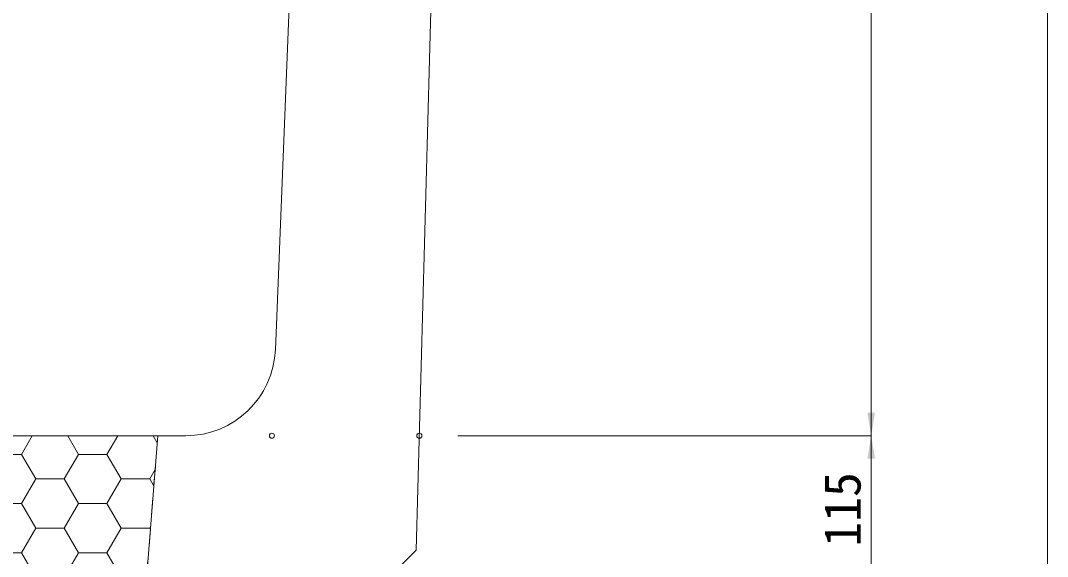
# Model space of a CAD drawing. Units: millimetres at full size; details may follow other scales. Extents: x 190759 to 276146, y -52712 to -16236.
# Drawn here: x 260485 to 261286, y -48599 to -48181 of the extents above; entities that cross this region are included whole.
import ezdxf
from ezdxf.enums import TextEntityAlignment as Align

# ---------------------------------------------------------------- set-up
doc = ezdxf.new("R2010")
doc.units = ezdxf.units.MM
doc.header["$LTSCALE"] = 18
doc.linetypes.add('USER1', pattern=[1.35, 0.75, -0.6])
for name, color, linetype, lineweight in [('寸法線', 7, 'Continuous', 9), ('本体', 2, 'Continuous', 13), ('補助線', 8, 'Continuous', 13), ('ﾊｯﾁﾝｸﾞ', 7, 'Continuous', 5)]:
    doc.layers.add(name, color=color, linetype=linetype, lineweight=lineweight)
doc.styles.add('ＭＳ ゴシック', font='')
doc.styles.get('ＭＳ ゴシック').set_extended_font_data('MS Gothic')

# ---------------------------------------------------------------- blocks, each defined once
blk = doc.blocks.new('filled_arrow')
at = {"color": 0, "linetype": 'Continuous', "lineweight": -2}
blk.add_solid([(7.5, 1.25), (0, 0), (7.5, -1.25)], dxfattribs=at)

msp = doc.modelspace()

# ---------------------------------------------------------------- linework, layer by layer
at = {"layer": '寸法線'}
for p, q in [((261285.62, -48620.18), (261285.62, -47475.17)), ((261148.13, -48505.15), (261148.13, -47605.17)), ((260825.63, -48505.15), (261148.13, -48505.15)), ((260825.63, -48505.15), (261148.13, -48505.15)), ((261148.13, -48620.18), (261148.13, -48505.15))]:
    msp.add_line(p, q, dxfattribs=at)
at = {"layer": '本体'}
for p, q in [((260683.32, -48437.97), (260716.63, -47605.17)), ((260814.13, -47815.17), (260793.23, -48594.57)), ((260419.88, -48505.17), (260613.37, -48505.17)), ((260767.63, -48620.17), (260793.23, -48594.57))]:
    msp.add_line(p, q, dxfattribs=at)
at = {"layer": '本体', "linetype": 'USER1', "lineweight": 9}
msp.add_line((260591.63, -48505.17), (260582.43, -48620.17), dxfattribs=at)
at = {"layer": '本体'}
msp.add_arc((260613.37, -48435.17), 70, 270, 357.70934, dxfattribs=at)
at = {"layer": '補助線', "lineweight": 5}
msp.add_lwpolyline([(260441.63, -48505.17), (260591.63, -48505.17), (260582.43, -48620.17), (260450.83, -48620.17)], close=True, dxfattribs=at)
at = {"layer": '補助線'}
for centre in [(260680.63, -48505.17), (260795.63, -48505.15)]:
    msp.add_circle(centre, 2, dxfattribs=at)
at = {"layer": 'ﾊｯﾁﾝｸﾞ'}
for p, q in [((260485.26, -48519.68), (260493.63, -48505.17)), ((260529.71, -48519.68), (260521.33, -48505.17)), ((260551.93, -48519.68), (260560.31, -48505.17)), ((260591.19, -48510.68), (260588.01, -48505.17)), ((260463.03, -48519.68), (260485.26, -48519.68)), ((260496.37, -48538.93), (260485.26, -48519.68)), ((260518.59, -48538.93), (260529.71, -48519.68)), ((260529.71, -48519.68), (260551.93, -48519.68)), ((260563.04, -48538.93), (260551.93, -48519.68)), ((260485.26, -48558.17), (260496.37, -48538.93)), ((260496.37, -48538.93), (260518.59, -48538.93)), ((260529.71, -48558.17), (260518.59, -48538.93)), ((260551.93, -48558.17), (260563.04, -48538.93)), ((260563.04, -48538.93), (260585.27, -48538.93)), ((260585.27, -48538.93), (260589.52, -48531.57)), ((260588.48, -48544.49), (260585.27, -48538.93)), ((260463.03, -48558.17), (260485.26, -48558.17)), ((260496.37, -48577.42), (260485.26, -48558.17)), ((260518.59, -48577.42), (260529.71, -48558.17)), ((260529.71, -48558.17), (260551.93, -48558.17)), ((260563.04, -48577.42), (260551.93, -48558.17)), ((260485.26, -48596.67), (260496.37, -48577.42)), ((260496.37, -48577.42), (260518.59, -48577.42)), ((260529.71, -48596.67), (260518.59, -48577.42)), ((260551.93, -48596.67), (260563.04, -48577.42)), ((260563.04, -48577.42), (260585.27, -48577.42)), ((260585.27, -48577.42), (260585.94, -48576.26)), ((260585.78, -48578.3), (260585.27, -48577.42)), ((260463.03, -48596.67), (260485.26, -48596.67)), ((260496.37, -48615.91), (260485.26, -48596.67)), ((260518.59, -48615.91), (260529.71, -48596.67)), ((260529.71, -48596.67), (260551.93, -48596.67)), ((260563.04, -48615.91), (260551.93, -48596.67))]:
    msp.add_line(p, q, dxfattribs=at)

# ---------------------------------------------------------------- block references
at = {"layer": '寸法線', "xscale": 2.4, "yscale": 2.4}
for rotation in [90, 270]:
    msp.add_blockref('filled_arrow', (261148.13, -48505.15), dxfattribs=dict(at, rotation=rotation))

# ---------------------------------------------------------------- texts
at = {"layer": '寸法線', "style": 'ＭＳ ゴシック'}
msp.add_text('115', height=28.48, rotation=90, dxfattribs=at).set_placement((261125.63, -48562.66), align=Align.MIDDLE_CENTER)

doc.saveas('drawing.dxf')
